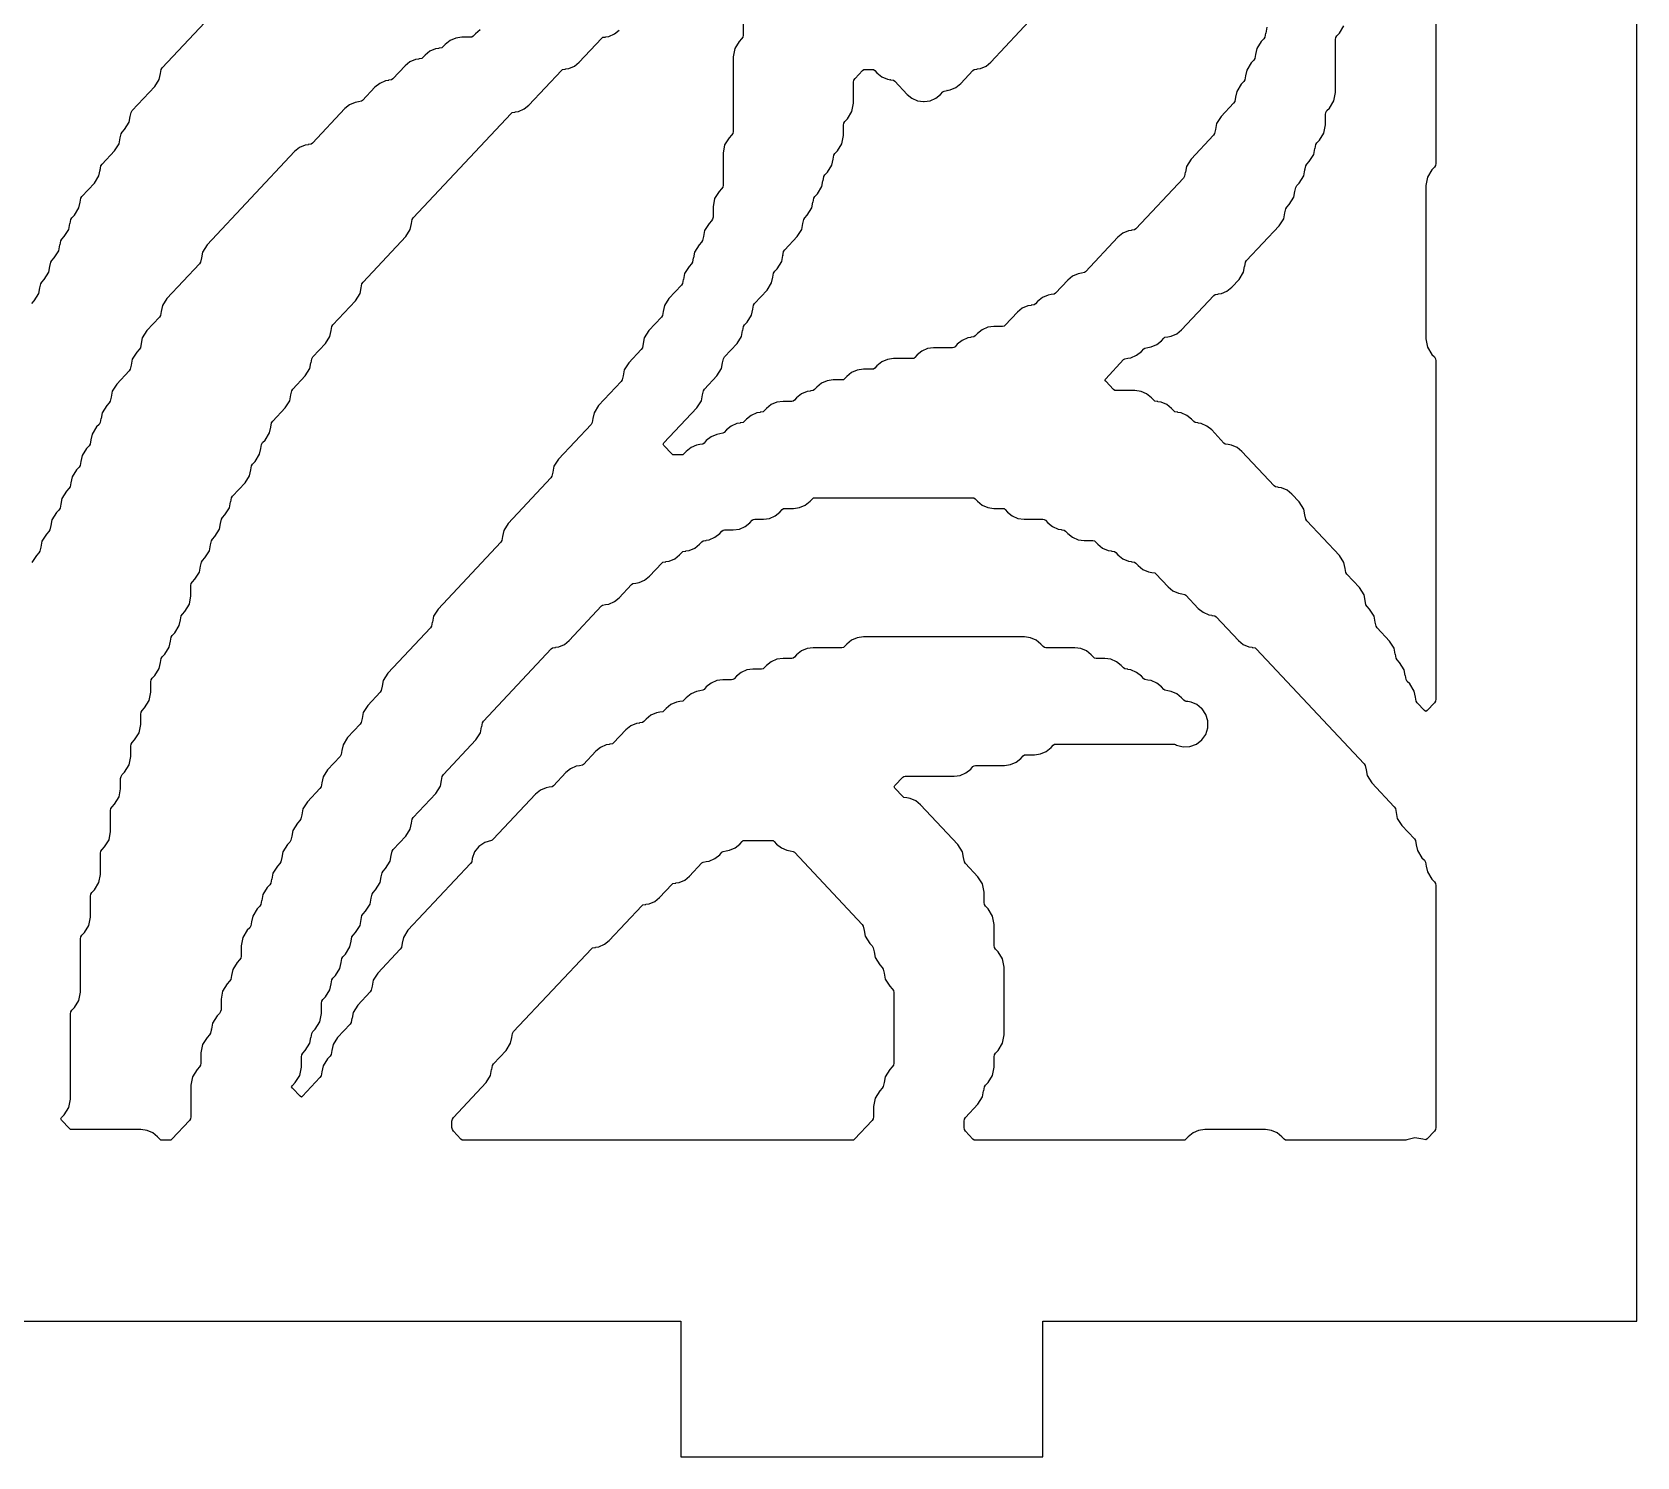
# Model space of a CAD drawing. Header units: millimetres. Extents: x 10 to 410, y 18 to 283.
# Drawn here: x 106.79 to 142.27, y 21 to 52.5 of the extents above; entities that cross this region are included whole.
import ezdxf

# ---------------------------------------------------------------- set-up
doc = ezdxf.new("R2010")
doc.units = ezdxf.units.MM
doc.layers.add('CUT', color=1, linetype='Continuous')

msp = doc.modelspace()

# ---------------------------------------------------------------- linework, layer by layer
at = {"layer": 'CUT'}
for points in [[(100.134, 24), (121.134, 24), (121.134, 21), (129.134, 21), (129.134, 24), (142.2679, 24), (142.2679, 144), (129.134, 144), (129.134, 147), (121.134, 147), (121.134, 144), (100.134, 144), (100.134, 147), (92.134, 147), (92.134, 144), (79, 144), (79, 24), (92.134, 24), (92.134, 21), (100.134, 21)], [(114.1066, 33.007), (114.1611, 33.0651), (114.2613, 33.2232), (114.286, 33.3528), (114.2875, 33.3525), (114.3047, 33.4428), (114.3286, 33.4805), (114.3831, 33.5386), (114.4832, 33.6967), (114.5079, 33.8264), (114.5094, 33.8261), (114.5266, 33.9164), (114.5506, 33.9541), (114.605, 34.0122), (114.7052, 34.1703), (114.7299, 34.2999), (114.7314, 34.2997), (114.7486, 34.3899), (114.7725, 34.4277), (115.0489, 34.7226), (115.1491, 34.8807), (115.1738, 35.0103), (115.1753, 35.01), (115.1925, 35.1003), (115.2164, 35.138), (115.7148, 35.6697), (115.815, 35.8278), (115.8397, 35.9574), (115.8412, 35.9572), (115.8584, 36.0474), (115.8823, 36.0852), (116.6027, 36.8536), (116.7028, 37.0117), (116.7275, 37.1414), (116.729, 37.1411), (116.7462, 37.2314), (116.7701, 37.2691), (118.2682, 38.8673), (118.2935, 38.8878), (118.3595, 38.8968), (118.359, 38.9007), (118.4315, 38.9106), (118.5562, 38.9646), (118.6617, 39.0502), (119.378, 39.8144), (119.4033, 39.8349), (119.4693, 39.844), (119.4688, 39.8478), (119.5413, 39.8578), (119.666, 39.9118), (119.7715, 39.9974), (120.0439, 40.288), (120.0692, 40.3085), (120.1352, 40.3175), (120.1347, 40.3214), (120.2072, 40.3314), (120.3319, 40.3854), (120.4374, 40.4709), (120.7098, 40.7616), (120.7351, 40.7821), (120.8011, 40.7911), (120.8005, 40.795), (120.8731, 40.8049), (120.9977, 40.8589), (121.1033, 40.9445), (121.1537, 40.9984), (121.179, 41.0188), (121.245, 41.0279), (121.2445, 41.0318), (121.317, 41.0417), (121.4417, 41.0957), (121.5472, 41.1813), (121.5976, 41.2351), (121.6229, 41.2556), (121.6889, 41.2647), (121.6884, 41.2686), (121.7609, 41.2785), (121.8856, 41.3325), (121.9911, 41.4181), (122.0416, 41.4719), (122.0668, 41.4924), (122.099, 41.4968), (122.2922, 41.4968), (122.4268, 41.5153), (122.5514, 41.5693), (122.657, 41.6549), (122.7074, 41.7087), (122.7327, 41.7292), (122.7649, 41.7336), (122.9581, 41.7336), (123.0927, 41.7521), (123.2173, 41.8061), (123.3228, 41.8917), (123.3733, 41.9455), (123.3986, 41.966), (123.4308, 41.9704), (123.6239, 41.9704), (123.7585, 41.9889), (123.8832, 42.0429), (123.9887, 42.1285), (124.0392, 42.1823), (124.0644, 42.2028), (124.0967, 42.2072), (127.5798, 42.2072), (127.612, 42.2028), (127.6372, 42.1823), (127.6877, 42.1285), (127.7932, 42.0429), (127.9179, 41.9889), (128.0525, 41.9704), (128.2456, 41.9704), (128.2779, 41.966), (128.3031, 41.9455), (128.3536, 41.8917), (128.4591, 41.8061), (128.5838, 41.7521), (128.7184, 41.7336), (129.1335, 41.7336), (129.1657, 41.7292), (129.1909, 41.7087), (129.2414, 41.6549), (129.3469, 41.5693), (129.4716, 41.5153), (129.5441, 41.5053), (129.5436, 41.5015), (129.6096, 41.4924), (129.6349, 41.4719), (129.6853, 41.4181), (129.7908, 41.3325), (129.9155, 41.2785), (130.0501, 41.26), (130.2433, 41.26), (130.2755, 41.2556), (130.3007, 41.2351), (130.3512, 41.1813), (130.4567, 41.0957), (130.5814, 41.0417), (130.6539, 41.0318), (130.6534, 41.0279), (130.7194, 41.0188), (130.7447, 40.9984), (130.7951, 40.9445), (130.9006, 40.8589), (131.0253, 40.8049), (131.0978, 40.795), (131.0973, 40.7911), (131.1633, 40.7821), (131.1886, 40.7616), (131.239, 40.7077), (131.3446, 40.6222), (131.4692, 40.5681), (131.5418, 40.5582), (131.5412, 40.5543), (131.6072, 40.5453), (131.6325, 40.5248), (131.9049, 40.2342), (132.0104, 40.1486), (132.1351, 40.0946), (132.2076, 40.0846), (132.2071, 40.0807), (132.2731, 40.0717), (132.2984, 40.0512), (132.5708, 39.7606), (132.6763, 39.675), (132.801, 39.621), (132.8735, 39.611), (132.873, 39.6072), (132.939, 39.5981), (132.9643, 39.5776), (133.4586, 39.0502), (133.5642, 38.9646), (133.6888, 38.9106), (133.7614, 38.9007), (133.7608, 38.8968), (133.8268, 38.8878), (133.8521, 38.8673), (136.238, 36.322), (136.2619, 36.2842), (136.2791, 36.1939), (136.2806, 36.1942), (136.3053, 36.0646), (136.4055, 35.9065), (136.9039, 35.3748), (136.9278, 35.3371), (136.945, 35.2468), (136.9465, 35.2471), (136.9712, 35.1174), (137.0714, 34.9594), (137.3478, 34.6645), (137.3717, 34.6267), (137.3889, 34.5364), (137.3904, 34.5367), (137.4151, 34.4071), (137.5153, 34.249), (137.5698, 34.1909), (137.5937, 34.1531), (137.6109, 34.0629), (137.6124, 34.0632), (137.6371, 33.9335), (137.7373, 33.7754), (137.7917, 33.7173), (137.8157, 33.6796), (137.824, 33.6357), (137.824, 28.284), (137.8157, 28.2401), (137.7917, 28.2023), (137.6301, 28.0299), (137.6008, 28.0075), (137.5382, 28.0287), (137.3571, 28.0548), (137.1788, 28.014), (137.1569, 28.0045), (137.124, 28), (134.5288, 28), (134.4965, 28.0044), (134.4713, 28.0249), (134.4208, 28.0787), (134.3153, 28.1643), (134.1906, 28.2183), (134.056, 28.2368), (132.7136, 28.2368), (132.579, 28.2183), (132.4544, 28.1643), (132.3488, 28.0787), (132.2984, 28.0249), (132.2731, 28.0044), (132.2409, 28), (127.648, 28), (127.6158, 28.0044), (127.5905, 28.0249), (127.4242, 28.2023), (127.4003, 28.2401), (127.3919, 28.284), (127.3919, 28.4264), (127.4003, 28.4703), (127.4242, 28.508), (127.7006, 28.8029), (127.8008, 28.961), (127.8255, 29.0906), (127.827, 29.0904), (127.8442, 29.1806), (127.8681, 29.2184), (127.9226, 29.2765), (128.0228, 29.4346), (128.0578, 29.6184), (128.0578, 29.8471), (128.0662, 29.891), (128.0901, 29.9287), (128.1446, 29.9868), (128.2447, 30.1449), (128.2798, 30.3288), (128.2798, 31.8277), (128.2447, 32.0115), (128.1446, 32.1696), (128.0901, 32.2277), (128.0662, 32.2655), (128.0578, 32.3094), (128.0578, 32.7748), (128.0228, 32.9587), (127.9226, 33.1168), (127.8681, 33.1749), (127.8442, 33.2126), (127.8358, 33.2565), (127.8358, 33.4852), (127.8008, 33.669), (127.7006, 33.8271), (127.4242, 34.122), (127.4003, 34.1598), (127.3831, 34.25), (127.3816, 34.2497), (127.3569, 34.3794), (127.2567, 34.5375), (126.4303, 35.4191), (126.3248, 35.5047), (126.2001, 35.5587), (126.1276, 35.5687), (126.1281, 35.5725), (126.0621, 35.5816), (126.0368, 35.6021), (125.864, 35.7864), (125.8451, 35.814), (125.864, 35.8415), (126.0368, 36.0258), (126.0621, 36.0463), (126.0943, 36.0507), (127.1753, 36.0507), (127.3099, 36.0692), (127.4346, 36.1232), (127.5401, 36.2088), (127.5905, 36.2626), (127.6158, 36.2831), (127.648, 36.2875), (128.2851, 36.2875), (128.4197, 36.306), (128.5444, 36.36), (128.6499, 36.4456), (128.7003, 36.4994), (128.7256, 36.5199), (128.7578, 36.5243), (128.951, 36.5243), (129.0856, 36.5428), (129.2102, 36.5968), (129.3158, 36.6824), (129.3662, 36.7362), (129.3915, 36.7567), (129.4237, 36.7611), (132.0489, 36.7611), (132.0646, 36.7511), (132.0907, 36.7398), (132.2369, 36.7013), (132.388, 36.7084), (132.5301, 36.7602), (132.6501, 36.8522), (132.7372, 36.9759), (132.7832, 37.12), (132.7842, 37.2712), (132.7398, 37.4158), (132.6542, 37.5405), (132.6452, 37.5502), (132.5396, 37.6358), (132.415, 37.6898), (132.3424, 37.6997), (132.343, 37.7036), (132.3313, 37.7052), (132.3067, 37.7046), (132.2828, 37.7079), (132.2517, 37.7331), (132.2012, 37.787), (132.0957, 37.8726), (131.971, 37.9266), (131.8985, 37.9365), (131.8991, 37.9404), (131.833, 37.9494), (131.8078, 37.9699), (131.7573, 38.0238), (131.6518, 38.1093), (131.5271, 38.1634), (131.4546, 38.1733), (131.4551, 38.1772), (131.3891, 38.1862), (131.3639, 38.2067), (131.3134, 38.2606), (131.2079, 38.3461), (131.0832, 38.4001), (131.0107, 38.4101), (131.0112, 38.414), (130.9452, 38.423), (130.9199, 38.4435), (130.8695, 38.4973), (130.764, 38.5829), (130.6393, 38.6369), (130.5047, 38.6554), (130.3115, 38.6554), (130.2793, 38.6598), (130.2541, 38.6803), (130.2036, 38.7341), (130.0981, 38.8197), (129.9734, 38.8737), (129.8388, 38.8922), (129.2017, 38.8922), (129.1695, 38.8966), (129.1443, 38.9171), (129.0938, 38.9709), (128.9883, 39.0565), (128.8636, 39.1105), (128.729, 39.129), (125.167, 39.129), (125.0324, 39.1105), (124.9077, 39.0565), (124.8022, 38.9709), (124.7517, 38.9171), (124.7265, 38.8966), (124.6943, 38.8922), (124.0572, 38.8922), (123.9226, 38.8737), (123.7979, 38.8197), (123.6924, 38.7341), (123.642, 38.6803), (123.6167, 38.6598), (123.5845, 38.6554), (123.3913, 38.6554), (123.2567, 38.6369), (123.1321, 38.5829), (123.0265, 38.4973), (122.9761, 38.4435), (122.9508, 38.423), (122.9186, 38.4186), (122.7254, 38.4186), (122.5908, 38.4001), (122.4662, 38.3461), (122.3607, 38.2606), (122.3102, 38.2067), (122.2849, 38.1862), (122.2527, 38.1818), (122.0596, 38.1818), (121.925, 38.1634), (121.8003, 38.1093), (121.6948, 38.0238), (121.6443, 37.9699), (121.6191, 37.9494), (121.553, 37.9404), (121.5536, 37.9365), (121.481, 37.9266), (121.3564, 37.8726), (121.2509, 37.787), (121.2004, 37.7331), (121.1751, 37.7127), (121.1091, 37.7036), (121.1097, 37.6997), (121.0371, 37.6898), (120.9125, 37.6358), (120.8069, 37.5502), (120.7565, 37.4964), (120.7312, 37.4759), (120.6652, 37.4668), (120.6657, 37.4629), (120.5932, 37.453), (120.4685, 37.399), (120.363, 37.3134), (120.3126, 37.2596), (120.2873, 37.2391), (120.2213, 37.23), (120.2218, 37.2262), (120.1493, 37.2162), (120.0246, 37.1622), (119.9191, 37.0766), (119.6467, 36.786), (119.6214, 36.7655), (119.5554, 36.7565), (119.5559, 36.7526), (119.4834, 36.7426), (119.3587, 36.6886), (119.2532, 36.603), (118.9808, 36.3124), (118.9555, 36.2919), (118.8895, 36.2829), (118.8901, 36.279), (118.8175, 36.2691), (118.6929, 36.2151), (118.5873, 36.1295), (118.3149, 35.8388), (118.2897, 35.8184), (118.2237, 35.8093), (118.2242, 35.8054), (118.1517, 35.7955), (118.027, 35.7415), (117.9215, 35.6559), (116.9832, 34.6549), (116.9579, 34.6344), (116.9443, 34.6326), (116.7957, 34.5879), (116.668, 34.4998), (116.5734, 34.3768), (116.5211, 34.2308), (116.5075, 34.1598), (116.4836, 34.122), (115.0974, 32.6432), (114.9972, 32.4851), (114.9725, 32.3555), (114.971, 32.3557), (114.9538, 32.2655), (114.9299, 32.2277), (114.4315, 31.696), (114.3313, 31.5379), (114.3066, 31.4083), (114.3051, 31.4086), (114.2879, 31.3183), (114.264, 31.2806), (113.9876, 30.9857), (113.8874, 30.8276), (113.8627, 30.6979), (113.8612, 30.6982), (113.844, 30.608), (113.8201, 30.5702), (113.5437, 30.2753), (113.4435, 30.1172), (113.4188, 29.9876), (113.4173, 29.9879), (113.4001, 29.8976), (113.3762, 29.8599), (113.3217, 29.8017), (113.2215, 29.6437), (113.1968, 29.514), (113.1953, 29.5143), (113.1781, 29.424), (113.1542, 29.3863), (112.7706, 28.977), (112.7426, 28.9556), (112.7146, 28.977), (112.5464, 29.1564), (112.5275, 29.1839), (112.5464, 29.2115), (112.6074, 29.2765), (112.7076, 29.4346), (112.7426, 29.6184), (112.7426, 29.8471), (112.751, 29.891), (112.7749, 29.9287), (112.8293, 29.9868), (112.9295, 30.1449), (112.9542, 30.2746), (112.9557, 30.2743), (112.9729, 30.3646), (112.9968, 30.4023), (113.0513, 30.4604), (113.1515, 30.6185), (113.1865, 30.8024), (113.1865, 31.031), (113.1949, 31.0749), (113.2188, 31.1127), (113.2733, 31.1708), (113.3734, 31.3289), (113.3981, 31.4585), (113.3996, 31.4582), (113.4168, 31.5485), (113.4408, 31.5862), (113.4952, 31.6443), (113.5954, 31.8024), (113.6201, 31.9321), (113.6216, 31.9318), (113.6388, 32.0221), (113.6627, 32.0598), (113.7172, 32.1179), (113.8174, 32.276), (113.8421, 32.4056), (113.8436, 32.4054), (113.8608, 32.4956), (113.8847, 32.5334), (113.9391, 32.5915), (114.0393, 32.7496), (114.064, 32.8792), (114.0655, 32.8789), (114.0827, 32.9692)], [(121.6889, 34.1611), (121.6884, 34.165), (121.7609, 34.1749), (121.8856, 34.2289), (121.9911, 34.3145), (122.0416, 34.3683), (122.0668, 34.3888), (122.1328, 34.3979), (122.1323, 34.4017), (122.2048, 34.4117), (122.3295, 34.4657), (122.435, 34.5513), (122.4855, 34.6051), (122.5107, 34.6256), (122.5429, 34.63), (123.1406, 34.63), (123.1728, 34.6256), (123.198, 34.6051), (123.2485, 34.5513), (123.354, 34.4657), (123.4787, 34.4117), (123.5512, 34.4017), (123.5507, 34.3979), (123.6167, 34.3888), (123.642, 34.3683), (125.14, 32.7702), (125.164, 32.7324), (125.1812, 32.6421), (125.1827, 32.6424), (125.2074, 32.5128), (125.3075, 32.3547), (125.362, 32.2966), (125.3859, 32.2588), (125.4031, 32.1686), (125.4046, 32.1689), (125.4293, 32.0392), (125.5295, 31.8811), (125.584, 31.823), (125.6079, 31.7853), (125.6251, 31.695), (125.6266, 31.6953), (125.6513, 31.5656), (125.7515, 31.4076), (125.8059, 31.3495), (125.8298, 31.3117), (125.8382, 31.2678), (125.8382, 29.7047), (125.8298, 29.6608), (125.8059, 29.6231), (125.7515, 29.565), (125.6513, 29.4069), (125.6266, 29.2772), (125.6251, 29.2775), (125.6079, 29.1872), (125.584, 29.1495), (125.5295, 29.0914), (125.4293, 28.9333), (125.3943, 28.7494), (125.3943, 28.5208), (125.3859, 28.4769), (125.362, 28.4391), (124.9737, 28.0249), (124.9485, 28.0044), (124.9162, 28), (116.3281, 28), (116.2959, 28.0044), (116.2706, 28.0249), (116.1043, 28.2023), (116.0803, 28.2401), (116.072, 28.284), (116.072, 28.4264), (116.0803, 28.4703), (116.1043, 28.508), (116.8246, 29.2765), (116.9248, 29.4346), (116.9495, 29.5642), (116.951, 29.5639), (116.9682, 29.6542), (116.9921, 29.6919), (117.2685, 29.9868), (117.3687, 30.1449), (117.3934, 30.2746), (117.3949, 30.2743), (117.4121, 30.3646), (117.436, 30.4023), (119.1561, 32.2373), (119.1813, 32.2577), (119.2474, 32.2668), (119.2468, 32.2707), (119.3193, 32.2806), (119.444, 32.3346), (119.5495, 32.4202), (120.2659, 33.1844), (120.2911, 33.2049), (120.3572, 33.2139), (120.3566, 33.2178), (120.4291, 33.2278), (120.5538, 33.2818), (120.6593, 33.3674), (120.9318, 33.658), (120.957, 33.6785), (121.023, 33.6875), (121.0225, 33.6914), (121.095, 33.7013), (121.2197, 33.7553), (121.3252, 33.8409), (121.5976, 34.1316), (121.6229, 34.152)]]:
    msp.add_lwpolyline(points, close=True, dxfattribs=at)
for points in [[(137.824, 59.6822), (137.824, 49.5948), (137.8157, 49.5509), (137.7917, 49.5131), (137.7373, 49.455), (137.6371, 49.2969), (137.6021, 49.1131), (137.6021, 45.7199), (137.6371, 45.536), (137.7373, 45.378), (137.7917, 45.3199), (137.8157, 45.2821), (137.824, 45.2382), (137.824, 37.7555), (137.8157, 37.7116), (137.7917, 37.6738), (137.6301, 37.5014), (137.6021, 37.4799), (137.574, 37.5014), (137.4124, 37.6738), (137.3885, 37.7116), (137.3713, 37.8018), (137.3698, 37.8015), (137.3451, 37.9312), (137.2449, 38.0893), (137.1904, 38.1474), (137.1665, 38.1851), (137.1493, 38.2754), (137.1478, 38.2751), (137.1231, 38.4048), (137.0229, 38.5628), (136.9685, 38.6209), (136.9446, 38.6587), (136.9274, 38.749), (136.9259, 38.7487), (136.9012, 38.8783), (136.801, 39.0364), (136.5246, 39.3313), (136.5006, 39.3691), (136.4834, 39.4593), (136.4819, 39.459), (136.4572, 39.5887), (136.3571, 39.7468), (136.3026, 39.8049), (136.2787, 39.8426), (136.2615, 39.9329), (136.26, 39.9326), (136.2353, 40.0623), (136.1351, 40.2204), (135.8587, 40.5152), (135.8348, 40.553), (135.8176, 40.6433), (135.8161, 40.643), (135.7914, 40.7726), (135.6912, 40.9307), (134.9708, 41.6992), (134.9469, 41.7369), (134.9297, 41.8272), (134.9282, 41.8269), (134.9035, 41.9566), (134.8033, 42.1146), (134.6428, 42.2859), (134.5373, 42.3715), (134.4126, 42.4255), (134.3401, 42.4355), (134.3406, 42.4393), (134.2746, 42.4484), (134.2493, 42.4689), (133.533, 43.2331), (133.4275, 43.3186), (133.3028, 43.3727), (133.2303, 43.3826), (133.2308, 43.3865), (133.1648, 43.3955), (133.1395, 43.416), (132.8671, 43.7066), (132.7616, 43.7922), (132.6369, 43.8462), (132.5644, 43.8562), (132.5649, 43.8601), (132.4989, 43.8691), (132.4737, 43.8896), (132.4232, 43.9434), (132.3177, 44.029), (132.193, 44.083), (132.1205, 44.093), (132.121, 44.0968), (132.055, 44.1059), (132.0297, 44.1264), (131.9793, 44.1802), (131.8738, 44.2658), (131.7491, 44.3198), (131.6766, 44.3298), (131.6771, 44.3336), (131.6111, 44.3427), (131.5858, 44.3632), (131.5354, 44.417), (131.4298, 44.5026), (131.3052, 44.5566), (131.1706, 44.5751), (130.7554, 44.5751), (130.7232, 44.5795), (130.698, 44.5999), (130.5252, 44.7843), (130.5062, 44.8118), (130.5252, 44.8394), (130.9199, 45.2605), (130.9452, 45.281), (131.0112, 45.29), (131.0107, 45.2939), (131.0832, 45.3039), (131.2079, 45.3579), (131.3134, 45.4435), (131.3639, 45.4973), (131.3891, 45.5178), (131.4551, 45.5268), (131.4546, 45.5307), (131.5271, 45.5407), (131.6518, 45.5947), (131.7573, 45.6803), (131.8078, 45.7341), (131.833, 45.7546), (131.8991, 45.7636), (131.8985, 45.7675), (131.971, 45.7774), (132.0957, 45.8315), (132.2012, 45.917), (132.9176, 46.6812), (132.9428, 46.7017), (133.0088, 46.7108), (133.0083, 46.7146), (133.0808, 46.7246), (133.2055, 46.7786), (133.311, 46.8642), (133.4716, 47.0355), (133.5718, 47.1936), (133.5965, 47.3232), (133.598, 47.3229), (133.6152, 47.4132), (133.6391, 47.4509), (134.3594, 48.2194), (134.4596, 48.3775), (134.4843, 48.5071), (134.4858, 48.5068), (134.503, 48.5971), (134.5269, 48.6349), (134.5814, 48.693), (134.6816, 48.8511), (134.7063, 48.9807), (134.7078, 48.9804), (134.725, 49.0707), (134.7489, 49.1084), (134.8033, 49.1665), (134.9035, 49.3246), (134.9282, 49.4543), (134.9297, 49.454), (134.9469, 49.5443), (134.9708, 49.582), (135.0253, 49.6401), (135.1255, 49.7982), (135.1502, 49.9278), (135.1517, 49.9276), (135.1689, 50.0178), (135.1928, 50.0556), (135.2473, 50.1137), (135.3474, 50.2718), (135.3825, 50.4556), (135.3825, 50.6843), (135.3908, 50.7282), (135.4148, 50.7659), (135.4692, 50.824), (135.5694, 50.9821), (135.6044, 51.166), (135.6044, 52.3418), (135.6128, 52.3857), (135.6367, 52.4234), (135.6912, 52.4816), (135.7914, 52.6396)], [(134.0857, 52.6119), (134.061, 52.4823), (134.0596, 52.4826), (134.0424, 52.3923), (134.0184, 52.3546), (133.964, 52.2965), (133.8638, 52.1384), (133.8391, 52.0087), (133.8376, 52.009), (133.8204, 51.9187), (133.7965, 51.881), (133.742, 51.8229), (133.6418, 51.6648), (133.6171, 51.5352), (133.6156, 51.5354), (133.5984, 51.4452), (133.5745, 51.4074), (133.52, 51.3493), (133.4199, 51.1912), (133.3952, 51.0616), (133.3937, 51.0619), (133.3765, 50.9716), (133.3526, 50.9338), (133.0761, 50.639), (132.9759, 50.4809), (132.9512, 50.3512), (132.9498, 50.3515), (132.9326, 50.2612), (132.9086, 50.2235), (132.4102, 49.6918), (132.3101, 49.5337), (132.2854, 49.4041), (132.2839, 49.4044), (132.2667, 49.3141), (132.2428, 49.2763), (131.1886, 48.1517), (131.1633, 48.1313), (131.0973, 48.1222), (131.0978, 48.1183), (131.0253, 48.1084), (130.9006, 48.0544), (130.7951, 47.9688), (130.0788, 47.2046), (130.0535, 47.1841), (129.9875, 47.1751), (129.988, 47.1712), (129.9155, 47.1612), (129.7908, 47.1072), (129.6853, 47.0217), (129.4129, 46.731), (129.3876, 46.7105), (129.3216, 46.7015), (129.3222, 46.6976), (129.2496, 46.6877), (129.125, 46.6337), (129.0194, 46.5481), (128.969, 46.4942), (128.9437, 46.4738), (128.8777, 46.4647), (128.8782, 46.4608), (128.8057, 46.4509), (128.6811, 46.3969), (128.5755, 46.3113), (128.3031, 46.0207), (128.2779, 46.0002), (128.2456, 45.9958), (128.0525, 45.9958), (127.9179, 45.9773), (127.7932, 45.9233), (127.6877, 45.8377), (127.6372, 45.7839), (127.612, 45.7634), (127.546, 45.7543), (127.5465, 45.7505), (127.474, 45.7405), (127.3493, 45.6865), (127.2438, 45.6009), (127.1933, 45.5471), (127.1681, 45.5266), (127.1358, 45.5222), (126.7207, 45.5222), (126.5861, 45.5037), (126.4615, 45.4497), (126.3559, 45.3641), (126.3055, 45.3103), (126.2802, 45.2898), (126.248, 45.2854), (125.8329, 45.2854), (125.6983, 45.267), (125.5736, 45.2129), (125.4681, 45.1274), (125.4176, 45.0735), (125.3924, 45.053), (125.3602, 45.0486), (125.167, 45.0486), (125.0324, 45.0302), (124.9077, 44.9762), (124.8022, 44.8906), (124.7517, 44.8367), (124.7265, 44.8163), (124.6943, 44.8118), (124.5011, 44.8118), (124.3665, 44.7934), (124.2419, 44.7394), (124.1363, 44.6538), (124.0859, 44.5999), (124.0606, 44.5795), (123.9946, 44.5704), (123.9951, 44.5665), (123.9226, 44.5566), (123.7979, 44.5026), (123.6924, 44.417), (123.642, 44.3632), (123.6167, 44.3427), (123.5845, 44.3383), (123.3913, 44.3383), (123.2567, 44.3198), (123.1321, 44.2658), (123.0265, 44.1802), (122.9761, 44.1264), (122.9508, 44.1059), (122.8848, 44.0968), (122.8853, 44.093), (122.8128, 44.083), (122.6881, 44.029), (122.5826, 43.9434), (122.5322, 43.8896), (122.5069, 43.8691), (122.4409, 43.8601), (122.4414, 43.8562), (122.3689, 43.8462), (122.2442, 43.7922), (122.1387, 43.7066), (122.0882, 43.6528), (122.063, 43.6323), (121.997, 43.6233), (121.9975, 43.6194), (121.925, 43.6094), (121.8003, 43.5554), (121.6948, 43.4699), (121.6443, 43.416), (121.6191, 43.3955), (121.553, 43.3865), (121.5536, 43.3826), (121.481, 43.3727), (121.3564, 43.3186), (121.2509, 43.2331), (121.2004, 43.1792), (121.1751, 43.1588), (121.1429, 43.1543), (120.9892, 43.1543), (120.957, 43.1588), (120.9318, 43.1792), (120.7589, 43.3636), (120.74, 43.3911), (120.7589, 43.4186), (121.4858, 44.194), (121.5859, 44.3521), (121.6106, 44.4818), (121.6121, 44.4815), (121.6293, 44.5717), (121.6533, 44.6095), (121.9297, 44.9044), (122.0299, 45.0625), (122.0546, 45.1921), (122.0561, 45.1918), (122.0733, 45.2821), (122.0972, 45.3199), (122.3736, 45.6147), (122.4738, 45.7728), (122.4985, 45.9025), (122.5, 45.9022), (122.5172, 45.9925), (122.5411, 46.0302), (122.5956, 46.0883), (122.6957, 46.2464), (122.7204, 46.376), (122.7219, 46.3758), (122.7391, 46.466), (122.7631, 46.5038), (123.0395, 46.7987), (123.1397, 46.9568), (123.1644, 47.0864), (123.1659, 47.0861), (123.1831, 47.1764), (123.207, 47.2141), (123.2614, 47.2722), (123.3616, 47.4303), (123.3863, 47.56), (123.3878, 47.5597), (123.405, 47.65), (123.4289, 47.6877), (123.7054, 47.9826), (123.8055, 48.1407), (123.8302, 48.2703), (123.8317, 48.2701), (123.8489, 48.3603), (123.8729, 48.3981), (123.9273, 48.4562), (124.0275, 48.6143), (124.0522, 48.7439), (124.0537, 48.7436), (124.0709, 48.8339), (124.0948, 48.8717), (124.1493, 48.9298), (124.2495, 49.0878), (124.2742, 49.2175), (124.2757, 49.2172), (124.2929, 49.3075), (124.3168, 49.3452), (124.3712, 49.4033), (124.4714, 49.5614), (124.4961, 49.6911), (124.4976, 49.6908), (124.5148, 49.781), (124.5387, 49.8188), (124.5932, 49.8769), (124.6934, 50.035), (124.7284, 50.2188), (124.7284, 50.4475), (124.7368, 50.4914), (124.7607, 50.5292), (124.8152, 50.5873), (124.9153, 50.7454), (124.9504, 50.9292), (124.9504, 51.3947), (124.9587, 51.4386), (124.9827, 51.4763), (125.149, 51.6538), (125.1742, 51.6742), (125.2065, 51.6786), (125.3602, 51.6786), (125.3924, 51.6742), (125.4176, 51.6538), (125.4681, 51.5999), (125.5736, 51.5143), (125.6983, 51.4603), (125.7708, 51.4504), (125.7703, 51.4465), (125.8363, 51.4374), (125.8615, 51.417), (126.134, 51.1263), (126.2395, 51.0408), (126.3642, 50.9867), (126.4988, 50.9683), (126.5094, 50.9683), (126.644, 50.9867), (126.7687, 51.0408), (126.8742, 51.1263), (126.9247, 51.1802), (126.9499, 51.2007), (127.0159, 51.2097), (127.0154, 51.2136), (127.0879, 51.2235), (127.2126, 51.2775), (127.3181, 51.3631), (127.5905, 51.6538), (127.6158, 51.6742), (127.6818, 51.6833), (127.6813, 51.6872), (127.7538, 51.6971), (127.8785, 51.7511), (127.984, 51.8367), (129.2544, 53.1919)], [(106.782, 46.5038), (106.8364, 46.5619), (106.9366, 46.72), (106.9613, 46.8496), (106.9628, 46.8493), (106.98, 46.9396), (107.0039, 46.9774), (107.0584, 47.0355), (107.1586, 47.1936), (107.1833, 47.3232), (107.1848, 47.3229), (107.202, 47.4132), (107.2259, 47.4509), (107.2803, 47.509), (107.3805, 47.6671), (107.4052, 47.7968), (107.4067, 47.7965), (107.4239, 47.8868), (107.4478, 47.9245), (107.5023, 47.9826), (107.6025, 48.1407), (107.6272, 48.2703), (107.6287, 48.2701), (107.6459, 48.3603), (107.6698, 48.3981), (107.7243, 48.4562), (107.8244, 48.6143), (107.8491, 48.7439), (107.8506, 48.7436), (107.8678, 48.8339), (107.8918, 48.8717), (108.1682, 49.1665), (108.2684, 49.3246), (108.2931, 49.4543), (108.2946, 49.454), (108.3118, 49.5443), (108.3357, 49.582), (108.6121, 49.8769), (108.7123, 50.035), (108.737, 50.1646), (108.7385, 50.1643), (108.7557, 50.2546), (108.7796, 50.2924), (108.8341, 50.3505), (108.9342, 50.5086), (108.9589, 50.6382), (108.9604, 50.6379), (108.9776, 50.7282), (109.0016, 50.7659), (109.4999, 51.2976), (109.6001, 51.4557), (109.6248, 51.5854), (109.6263, 51.5851), (109.6435, 51.6753), (109.6674, 51.7131), (110.6097, 52.7183)], [(116.6952, 52.5533), (116.5897, 52.4677), (116.5392, 52.4139), (116.514, 52.3934), (116.4818, 52.389), (116.2886, 52.389), (116.154, 52.3705), (116.0294, 52.3165), (115.9238, 52.231), (115.8734, 52.1771), (115.8481, 52.1566), (115.7821, 52.1476), (115.7826, 52.1437), (115.7101, 52.1338), (115.5854, 52.0797), (115.4799, 51.9942), (115.4294, 51.9403), (115.4042, 51.9199), (115.3382, 51.9108), (115.3387, 51.9069), (115.2662, 51.897), (115.1415, 51.843), (115.036, 51.7574), (114.7636, 51.4668), (114.7383, 51.4463), (114.6723, 51.4372), (114.6728, 51.4333), (114.6003, 51.4234), (114.4756, 51.3694), (114.3701, 51.2838), (114.0977, 50.9932), (114.0724, 50.9727), (114.0064, 50.9637), (114.0069, 50.9598), (113.9344, 50.9498), (113.8098, 50.8958), (113.7042, 50.8102), (112.9879, 50.046), (112.9626, 50.0256), (112.8966, 50.0165), (112.8972, 50.0126), (112.8246, 50.0027), (112.7, 49.9487), (112.5944, 49.8631), (110.6582, 47.7975), (110.558, 47.6394), (110.5333, 47.5098), (110.5318, 47.5101), (110.5146, 47.4198), (110.4907, 47.382), (109.7704, 46.6136), (109.6702, 46.4555), (109.6455, 46.3259), (109.644, 46.3261), (109.6268, 46.2359), (109.6029, 46.1981), (109.3264, 45.9032), (109.2263, 45.7451), (109.2016, 45.6155), (109.2001, 45.6158), (109.1829, 45.5255), (109.159, 45.4878), (109.1045, 45.4297), (109.0043, 45.2716), (108.9796, 45.1419), (108.9781, 45.1422), (108.9609, 45.0519), (108.937, 45.0142), (108.6606, 44.7193), (108.5604, 44.5612), (108.5357, 44.4316), (108.5342, 44.4318), (108.517, 44.3416), (108.4931, 44.3038), (108.4386, 44.2457), (108.3384, 44.0876), (108.3137, 43.958), (108.3122, 43.9583), (108.295, 43.868), (108.2711, 43.8303), (108.2166, 43.7721), (108.1165, 43.6141), (108.0918, 43.4844), (108.0903, 43.4847), (108.0731, 43.3944), (108.0492, 43.3567), (107.9947, 43.2986), (107.8945, 43.1405), (107.8698, 43.0108), (107.8683, 43.0111), (107.8511, 42.9209), (107.8272, 42.8831), (107.7727, 42.825), (107.6725, 42.6669), (107.6478, 42.5373), (107.6464, 42.5376), (107.6292, 42.4473), (107.6052, 42.4095), (107.5508, 42.3514), (107.4506, 42.1933), (107.4259, 42.0637), (107.4244, 42.064), (107.4072, 41.9737), (107.3833, 41.936), (107.3288, 41.8779), (107.2286, 41.7198), (107.2039, 41.5901), (107.2024, 41.5904), (107.1852, 41.5001), (107.1613, 41.4624), (107.1069, 41.4043), (107.0067, 41.2462), (106.982, 41.1166), (106.9805, 41.1168), (106.9633, 41.0266), (106.9394, 40.9888), (106.8849, 40.9307), (106.7847, 40.7726)], [(122.5088, 52.8154), (122.5088, 52.4362), (122.5005, 52.3923), (122.4765, 52.3546), (122.4221, 52.2965), (122.3219, 52.1384), (122.2869, 51.9545), (122.2869, 50.3051), (122.2785, 50.2612), (122.2546, 50.2235), (122.2001, 50.1654), (122.0999, 50.0073), (122.0649, 49.8234), (122.0649, 49.1212), (122.0565, 49.0773), (122.0326, 49.0396), (121.9781, 48.9815), (121.878, 48.8234), (121.8429, 48.6395), (121.8429, 48.4108), (121.8346, 48.3669), (121.8107, 48.3292), (121.7562, 48.2711), (121.656, 48.113), (121.6313, 47.9834), (121.6298, 47.9836), (121.6126, 47.8934), (121.5887, 47.8556), (121.5342, 47.7975), (121.434, 47.6394), (121.4093, 47.5098), (121.4079, 47.5101), (121.3907, 47.4198), (121.3667, 47.382), (121.3123, 47.3239), (121.2121, 47.1659), (121.1874, 47.0362), (121.1859, 47.0365), (121.1687, 46.9462), (121.1448, 46.9085), (120.8683, 46.6136), (120.7682, 46.4555), (120.7435, 46.3259), (120.742, 46.3261), (120.7248, 46.2359), (120.7009, 46.1981), (120.4244, 45.9032), (120.3242, 45.7451), (120.2995, 45.6155), (120.2981, 45.6158), (120.2809, 45.5255), (120.2569, 45.4878), (119.9805, 45.1929), (119.8803, 45.0348), (119.8556, 44.9051), (119.8541, 44.9054), (119.8369, 44.8151), (119.813, 44.7774), (119.3146, 44.2457), (119.2145, 44.0876), (119.1898, 43.958), (119.1883, 43.9583), (119.1711, 43.868), (119.1471, 43.8303), (118.4268, 43.0618), (118.3266, 42.9037), (118.3019, 42.7741), (118.3004, 42.7743), (118.2832, 42.6841), (118.2593, 42.6463), (117.317, 41.6411), (117.2168, 41.483), (117.1921, 41.3533), (117.1906, 41.3536), (117.1734, 41.2633), (117.1495, 41.2256), (115.7633, 39.7468), (115.6631, 39.5887), (115.6384, 39.459), (115.6369, 39.4593), (115.6197, 39.3691), (115.5958, 39.3313), (114.6535, 38.3261), (114.5533, 38.168), (114.5286, 38.0383), (114.5271, 38.0386), (114.5099, 37.9483), (114.486, 37.9106), (114.2096, 37.6157), (114.1094, 37.4576), (114.0847, 37.328), (114.0832, 37.3283), (114.066, 37.238), (114.0421, 37.2002), (113.7656, 36.9053), (113.6655, 36.7472), (113.6408, 36.6176), (113.6393, 36.6179), (113.6221, 36.5276), (113.5981, 36.4899), (113.3217, 36.195), (113.2215, 36.0369), (113.1968, 35.9072), (113.1953, 35.9075), (113.1781, 35.8173), (113.1542, 35.7795), (112.8778, 35.4846), (112.7776, 35.3265), (112.7529, 35.1969), (112.7514, 35.1972), (112.7342, 35.1069), (112.7103, 35.0692), (112.6558, 35.011), (112.5557, 34.853), (112.531, 34.7233), (112.5295, 34.7236), (112.5123, 34.6333), (112.4883, 34.5956), (112.4339, 34.5375), (112.3337, 34.3794), (112.309, 34.2497), (112.3075, 34.25), (112.2903, 34.1598), (112.2664, 34.122), (112.2119, 34.0639), (112.1117, 33.9058), (112.087, 33.7762), (112.0855, 33.7765), (112.0683, 33.6862), (112.0444, 33.6484), (111.99, 33.5903), (111.8898, 33.4322), (111.8651, 33.3026), (111.8636, 33.3029), (111.8464, 33.2126), (111.8225, 33.1749), (111.768, 33.1168), (111.6678, 32.9587), (111.6431, 32.829), (111.6416, 32.8293), (111.6244, 32.739), (111.6005, 32.7013), (111.546, 32.6432), (111.4459, 32.4851), (111.4108, 32.3012), (111.4108, 32.0726), (111.4025, 32.0287), (111.3785, 31.9909), (111.3241, 31.9328), (111.2239, 31.7747), (111.1992, 31.6451), (111.1977, 31.6454), (111.1805, 31.5551), (111.1566, 31.5174), (111.1021, 31.4593), (111.0019, 31.3012), (110.9669, 31.1173), (110.9669, 30.8886), (110.9585, 30.8447), (110.9346, 30.807), (110.8802, 30.7489), (110.78, 30.5908), (110.7553, 30.4612), (110.7538, 30.4614), (110.7366, 30.3712), (110.7127, 30.3334), (110.6582, 30.2753), (110.558, 30.1172), (110.523, 29.9334), (110.523, 29.7047), (110.5146, 29.6608), (110.4907, 29.6231), (110.4362, 29.565), (110.3361, 29.4069), (110.301, 29.223), (110.301, 28.5208), (110.2927, 28.4769), (110.2688, 28.4391), (109.8805, 28.0249), (109.8552, 28.0044), (109.823, 28), (109.6693, 28), (109.6371, 28.0044), (109.6118, 28.0249), (109.5614, 28.0787), (109.4558, 28.1643), (109.3312, 28.2183), (109.1966, 28.2368), (107.6716, 28.2368), (107.6394, 28.2412), (107.6142, 28.2617), (107.4414, 28.446), (107.4224, 28.4736), (107.4414, 28.5011), (107.5023, 28.5661), (107.6025, 28.7242), (107.6375, 28.9081), (107.6375, 30.7942), (107.6459, 30.8381), (107.6698, 30.8759), (107.7243, 30.934), (107.8244, 31.0921), (107.8595, 31.2759), (107.8595, 32.4517), (107.8678, 32.4956), (107.8918, 32.5334), (107.9462, 32.5915), (108.0464, 32.7496), (108.0814, 32.9334), (108.0814, 33.3989), (108.0898, 33.4428), (108.1137, 33.4805), (108.1682, 33.5386), (108.2684, 33.6967), (108.3034, 33.8806), (108.3034, 34.346), (108.3118, 34.3899), (108.3357, 34.4277), (108.3901, 34.4858), (108.4903, 34.6439), (108.5254, 34.8277), (108.5254, 35.2932), (108.5337, 35.3371), (108.5576, 35.3748), (108.6121, 35.4329), (108.7123, 35.591), (108.7473, 35.7749), (108.7473, 36.0035), (108.7557, 36.0474), (108.7796, 36.0852), (108.8341, 36.1433), (108.9342, 36.3014), (108.9693, 36.4852), (108.9693, 36.7139), (108.9776, 36.7578), (109.0016, 36.7955), (109.056, 36.8536), (109.1562, 37.0117), (109.1912, 37.1956), (109.1912, 37.4243), (109.1996, 37.4682), (109.2235, 37.5059), (109.278, 37.564), (109.3782, 37.7221), (109.4132, 37.906), (109.4132, 38.1346), (109.4216, 38.1785), (109.4455, 38.2163), (109.4999, 38.2744), (109.6001, 38.4325), (109.6248, 38.5621), (109.6263, 38.5618), (109.6435, 38.6521), (109.6674, 38.6898), (109.7219, 38.7479), (109.8221, 38.906), (109.8468, 39.0357), (109.8483, 39.0354), (109.8655, 39.1257), (109.8894, 39.1634), (109.9439, 39.2215), (110.044, 39.3796), (110.0687, 39.5092), (110.0702, 39.509), (110.0874, 39.5992), (110.1114, 39.637), (110.1658, 39.6951), (110.266, 39.8532), (110.301, 40.037), (110.301, 40.2657), (110.3094, 40.3096), (110.3333, 40.3473), (110.3878, 40.4054), (110.488, 40.5635), (110.5127, 40.6932), (110.5142, 40.6929), (110.5314, 40.7832), (110.5553, 40.8209), (110.6097, 40.879), (110.7099, 41.0371), (110.7346, 41.1667), (110.7361, 41.1665), (110.7533, 41.2567), (110.7772, 41.2945), (110.8317, 41.3526), (110.9319, 41.5107), (110.9566, 41.6403), (110.9581, 41.64), (110.9753, 41.7303), (110.9992, 41.7681), (111.0537, 41.8262), (111.1538, 41.9843), (111.1785, 42.1139), (111.18, 42.1136), (111.1972, 42.2039), (111.2212, 42.2416), (111.4976, 42.5365), (111.5978, 42.6946), (111.6225, 42.8243), (111.624, 42.824), (111.6412, 42.9142), (111.6651, 42.952), (111.7195, 43.0101), (111.8197, 43.1682), (111.8444, 43.2978), (111.8459, 43.2975), (111.8631, 43.3878), (111.887, 43.4256), (111.9415, 43.4837), (112.0417, 43.6418), (112.0664, 43.7714), (112.0679, 43.7711), (112.0851, 43.8614), (112.109, 43.8991), (112.3854, 44.194), (112.4856, 44.3521), (112.5103, 44.4818), (112.5118, 44.4815), (112.529, 44.5717), (112.5529, 44.6095), (112.8293, 44.9044), (112.9295, 45.0625), (112.9542, 45.1921), (112.9557, 45.1918), (112.9729, 45.2821), (112.9968, 45.3199), (113.2733, 45.6147), (113.3734, 45.7728), (113.3981, 45.9025), (113.3996, 45.9022), (113.4168, 45.9925), (113.4408, 46.0302), (113.9391, 46.5619), (114.0393, 46.72), (114.064, 46.8496), (114.0655, 46.8493), (114.0827, 46.9396), (114.1066, 46.9774), (115.0489, 47.9826), (115.1491, 48.1407), (115.1738, 48.2703), (115.1753, 48.2701), (115.1925, 48.3603), (115.2164, 48.3981), (117.3804, 50.7066), (117.4057, 50.7271), (117.4717, 50.7361), (117.4711, 50.74), (117.5437, 50.75), (117.6683, 50.804), (117.7739, 50.8896), (118.4902, 51.6538), (118.5155, 51.6742), (118.5815, 51.6833), (118.5809, 51.6872), (118.6535, 51.6971), (118.7781, 51.7511), (118.8837, 51.8367), (119.378, 52.3641), (119.4092, 52.3893), (119.433, 52.3926), (119.4576, 52.392), (119.4693, 52.3936), (119.4688, 52.3975), (119.5413, 52.4075), (119.666, 52.4615), (119.7715, 52.5471)]]:
    msp.add_lwpolyline(points, dxfattribs=at)

doc.saveas('drawing.dxf')
